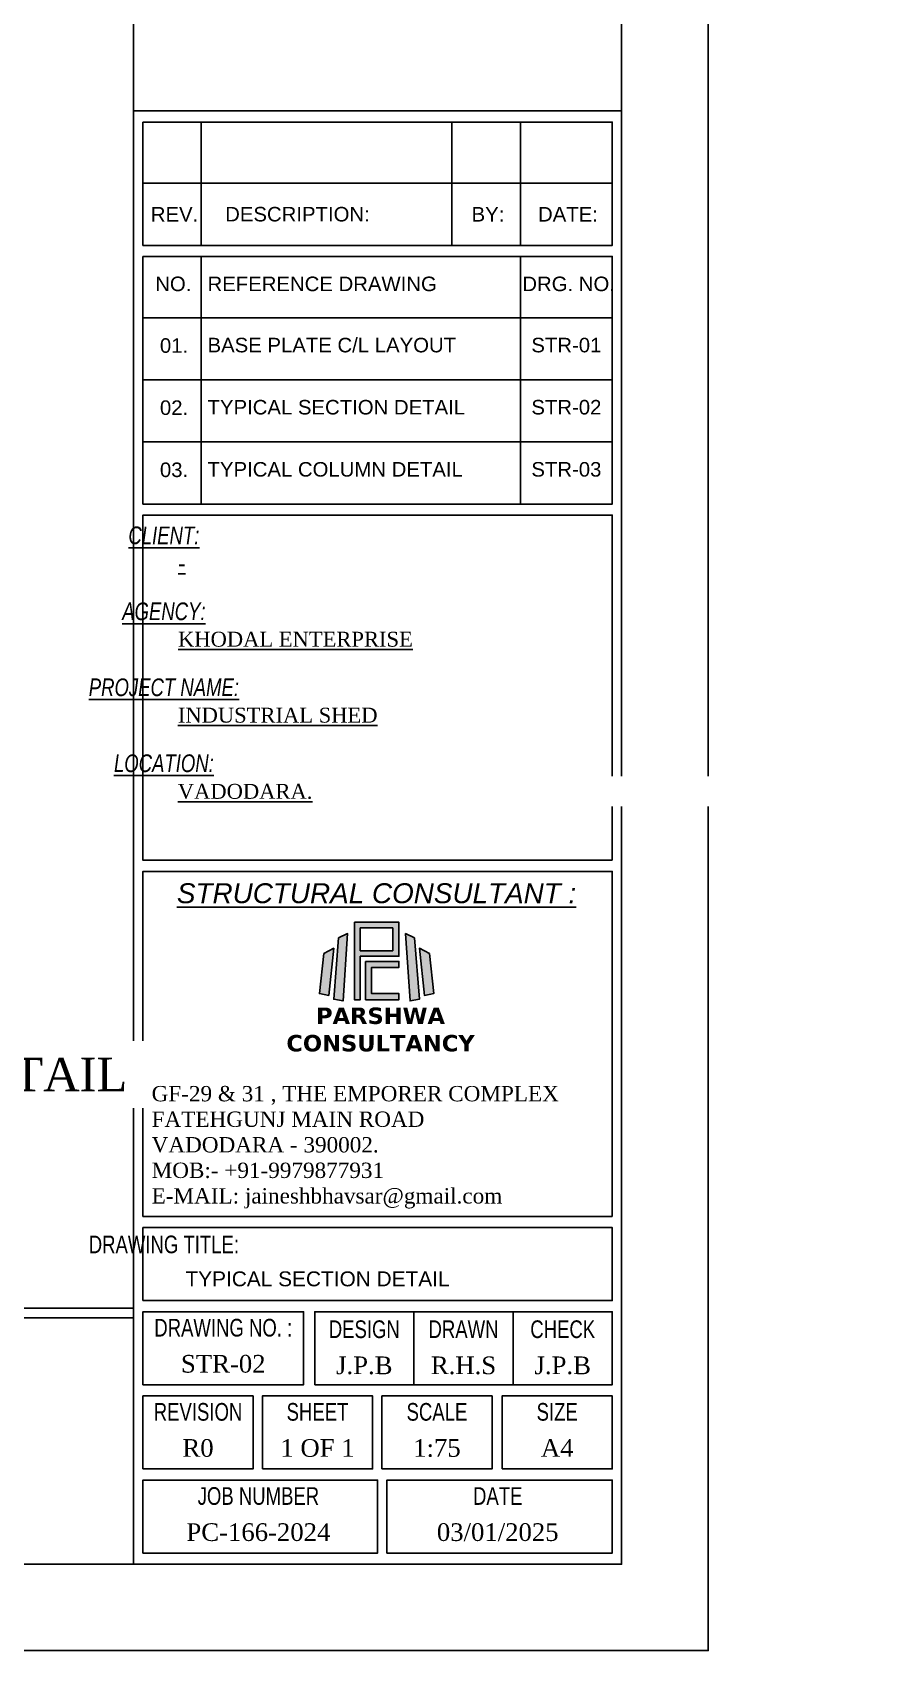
# Model space of a CAD drawing. Header units: millimetres. Extents: x 3470347 to 5996549, y -3470518 to 17149644.
# Drawn here: x 4813114 to 4820664, y 6885257 to 6899787 of the extents above; entities that cross this region are included whole.
import ezdxf

# ---------------------------------------------------------------- set-up
doc = ezdxf.new("R2010")
doc.units = ezdxf.units.MM
doc.header["$MEASUREMENT"] = 0
doc.layers.get('0').update_dxf_attribs({"linetype": 'CONTINUOUS', "lineweight": 25})
doc.layers.add('rRCC 1', color=3, linetype='CONTINUOUS', lineweight=25)
doc.layers.add('SHEET', color=7, linetype='CONTINUOUS', lineweight=15)
doc.layers.add('STR TEX', color=4, linetype='CONTINUOUS')
doc.styles.add('JAINIL', font='times.ttf')
doc.styles.get("Standard").update_dxf_attribs({"font": ''})
doc.styles.add('TEXT3', font='geniso.shx')
doc.styles.add('TEXT3 0.75NA', font='geniso.shx', dxfattribs={"width": 0.75})
doc.styles.get('Standard').set_extended_font_data('AR CENA')

# ---------------------------------------------------------------- blocks, each defined once
blk = doc.blocks.new('Q')
at = {"linetype": 'Continuous', "ltscale": 0.5}
h = blk.add_hatch(color=10, dxfattribs=at)
h.dxf.hatch_style = 1
h.paths.add_polyline_path([(7.87, 17.31), (7.27, 9.83), (8.41, 9.62), (8.96, 17.82)])
h.paths.add_polyline_path([(17.1, 17.31), (17.7, 9.83), (16.56, 9.62), (16.01, 17.82)])
h = blk.add_hatch(color=152, dxfattribs=at)
h.dxf.hatch_style = 1
h.paths.add_polyline_path([(9.79, 19.18), (9.79, 9.76), (10.5, 9.76), (10.5, 15.05), (15.19, 15.05), (15.19, 19.18)])
h.paths.add_polyline_path([(10.5, 18.5), (10.5, 15.72), (14.45, 15.72), (14.45, 18.5)], flags=16)
h = blk.add_hatch(color=152, dxfattribs=at)
h.dxf.hatch_style = 1
h.paths.add_polyline_path([(6.07, 15.37), (5.53, 10.52), (6.67, 10.29), (7.27, 16.02)])
h.paths.add_polyline_path([(18.9, 15.37), (19.44, 10.52), (18.3, 10.29), (17.7, 16.02)])
h = blk.add_hatch(color=152, dxfattribs=at)
h.dxf.hatch_style = 1
h.paths.add_polyline_path([(11.15, 14.43), (11.15, 9.76), (15.19, 9.76), (15.19, 10.52), (11.87, 10.52), (11.87, 13.69), (15.19, 13.69), (15.19, 14.43)])
at = {"color": 10, "linetype": 'Continuous'}
for points in [[(7.87, 17.31), (7.27, 9.83), (8.41, 9.62), (8.96, 17.82), (7.87, 17.31)], [(17.1, 17.31), (17.7, 9.83), (16.56, 9.62), (16.01, 17.82), (17.1, 17.31)]]:
    blk.add_lwpolyline(points, dxfattribs=at)
at = {"color": 152, "linetype": 'Continuous'}
for points in [[(9.79, 19.18), (9.79, 9.76), (10.5, 9.76), (10.5, 15.05), (15.19, 15.05), (15.19, 19.18), (9.79, 19.18)], [(10.5, 18.5), (10.5, 15.72), (14.45, 15.72), (14.45, 18.5), (10.5, 18.5)], [(6.07, 15.37), (5.53, 10.52), (6.67, 10.29), (7.27, 16.02), (6.07, 15.37)], [(18.9, 15.37), (19.44, 10.52), (18.3, 10.29), (17.7, 16.02), (18.9, 15.37)], [(11.15, 14.43), (11.15, 9.76), (15.19, 9.76), (15.19, 10.52), (11.87, 10.52), (11.87, 13.69), (15.19, 13.69), (15.19, 14.43), (11.15, 14.43)]]:
    blk.add_lwpolyline(points, dxfattribs=at)
at = {"linetype": 'Continuous', "insert": (1.32, 8.82), "char_height": 2, "attachment_point": 1}
blk.add_mtext_dynamic_manual_height_columns('\\pxqc;{\\fVerdana|b1|i0|c0|p34;\\C152;PARSHWA\\PCONSULTANCY }', width=23.282, gutter_width=1, heights=[6.3], dxfattribs=at)

msp = doc.modelspace()

# ---------------------------------------------------------------- linework, layer by layer
at = {"lineweight": 25}
for p, q in [((4814106.34, 6898432.33, 0), (4818318.77, 6898432.33, 0)), ((4814629.91, 6897774.95, 0), (4814629.91, 6895552.06, 0)), ((4817493.68, 6897774.95, 0), (4817493.68, 6895552.06, 0)), ((4814106.34, 6897225.45, 0), (4818318.77, 6897225.45, 0)), ((4814106.34, 6896667.65, 0), (4818318.77, 6896667.65, 0)), ((4814106.34, 6896109.86, 0), (4818318.77, 6896109.86, 0)), ((4779152.61, 6888331.97, 0), (4814023.3, 6888331.97, 0)), ((4816538.17, 6888300.17, 0), (4816538.17, 6887644.11, 0)), ((4817428.47, 6888300.17, 0), (4817428.47, 6887644.11, 0)), ((4779152.61, 6888246, 0), (4814023.3, 6888246, 0))]:
    msp.add_line(p, q, dxfattribs=at)
at = {"lineweight": 25, "elevation": 0}
for points in [[(4814106.34, 6897774.95), (4818318.77, 6897774.95), (4818318.77, 6895552.06), (4814106.34, 6895552.06)], [(4818318.77, 6892353.74), (4814106.34, 6892353.74), (4814106.34, 6895452.48), (4818318.77, 6895452.48)], [(4818318.77, 6889155.42), (4814106.34, 6889155.42), (4814106.34, 6892254.15), (4818318.77, 6892254.15)], [(4814106.34, 6888399.76), (4818318.77, 6888399.76), (4818318.77, 6889055.83), (4814106.34, 6889055.83)], [(4814106.34, 6887644.11), (4815548.28, 6887644.11), (4815548.28, 6888300.17), (4814106.34, 6888300.17)], [(4815647.87, 6887644.11), (4818318.77, 6887644.11), (4818318.77, 6888300.17), (4815647.87, 6888300.17)], [(4814106.34, 6886888.45), (4815095.38, 6886888.45), (4815095.38, 6887544.52), (4814106.34, 6887544.52)], [(4815178.43, 6886888.45), (4816167.46, 6886888.45), (4816167.46, 6887544.52), (4815178.43, 6887544.52)], [(4816250.51, 6886888.45), (4817239.54, 6886888.45), (4817239.54, 6887544.52), (4816250.51, 6887544.52)], [(4817329.74, 6886888.45), (4818318.77, 6886888.45), (4818318.77, 6887544.52), (4817329.74, 6887544.52)], [(4814106.34, 6886132.79), (4816212.56, 6886132.79), (4816212.56, 6886788.86), (4814106.34, 6886788.86)], [(4816295.61, 6886132.79), (4818318.77, 6886132.79), (4818318.77, 6886788.86), (4816295.61, 6886788.86)]]:
    msp.add_lwpolyline(points, close=True, dxfattribs=at)

# ---------------------------------------------------------------- block references
at = {"lineweight": 25, "xscale": 73.84388733858918, "yscale": 73.84388733858918, "zscale": 73.84388733858918}
msp.add_blockref('Q', (4815281.32, 6890380.33, 0), dxfattribs=at)

# ---------------------------------------------------------------- texts
at = {"lineweight": 25, "insert": (4766518.2, 6899246.79, 0), "char_height": 234.2503, "width": 64011.7273, "attachment_point": 1, "style": 'TEXT3', "bg_fill": 2}
msp.add_mtext('{\\ftimes new roman|b0|i0|c0|p0;\\LVADODARA.}', dxfattribs=at)
at = {"lineweight": 25, "attachment_point": 2}
for s, insert, char_height, style in [('\\pxql;{\\farial|b0|i1|c0|p0;\\L\\C1;CLIENT:}', (4814294.59, 6895350.49, 0), 158.6948, 'TEXT3 0.75NA'), ('\\pxql;{\\farial|b0|i1|c0|p0;\\L\\C1;AGENCY:}', (4814294.59, 6894668.44, 0), 158.6948, 'TEXT3 0.75NA'), ('\\pxql;{\\farial|b0|i1|c0|p0;\\L\\C1;PROJECT NAME:}', (4814294.59, 6893986.39, 0), 158.6948, 'TEXT3 0.75NA'), ('\\pxql;{\\farial|b0|i1|c0|p0;\\L\\C1;LOCATION:}', (4814294.59, 6893304.34, 0), 158.6948, 'TEXT3 0.75NA'), ('\\pxqc;{\\farial|b0|i1|c0|p0;\\L\\W1;\\C1;STRUCTURAL CONSULTANT : }', (4816203.28, 6892147.51, 0), 178.972, 'TEXT3 0.75NA'), ('\\pxql;{\\farial|b0|i0|c0|p0;\\C1;DRAWING TITLE:}', (4814294.59, 6888984.03, 0), 158.6948, 'TEXT3 0.75NA'), ('\\pxqc;{\\farial|b0|i0|c0|p0;\\C1;DRAWING NO. :}', (4814827.31, 6888236.44, 0), 158.6948, 'TEXT3 0.75NA'), ('\\pxqc;{\\farial|b0|i0|c0|p0;\\C1;DESIGN}', (4816093.02, 6888222.68, 0), 158.6948, 'TEXT3 0.75NA'), ('\\pxqc;{\\farial|b0|i0|c0|p0;\\C1;DRAWN}', (4816983.32, 6888222.68, 0), 158.6948, 'TEXT3 0.75NA'), ('\\pxqc;{\\farial|b0|i0|c0|p0;\\C1;CHECK}', (4817873.62, 6888222.68, 0), 158.6948, 'TEXT3 0.75NA'), ('\\pxqc;{\\C22;STR-02}', (4814827.31, 6887912.23, 0), 158.6948, 'JAINIL'), ('\\pxqc;{\\C22;J.P.B}', (4816093.02, 6887898.47, 0), 158.6948, 'JAINIL'), ('\\pxqc;{\\C22;R.H.S}', (4816983.32, 6887898.47, 0), 158.6948, 'JAINIL'), ('\\pxqc;{\\C22;J.P.B}', (4817873.62, 6887898.47, 0), 158.6948, 'JAINIL'), ('\\pxqc;{\\farial|b0|i0|c0|p0;\\C1;REVISION}', (4814600.86, 6887480.79, 0), 158.6948, 'TEXT3 0.75NA'), ('\\pxqc;{\\farial|b0|i0|c0|p0;\\C1;SHEET}', (4815672.94, 6887480.79, 0), 158.6948, 'TEXT3 0.75NA'), ('\\pxqc;{\\farial|b0|i0|c0|p0;\\C1;SCALE}', (4816745.03, 6887480.79, 0), 158.6948, 'TEXT3 0.75NA'), ('\\pxqc;{\\farial|b0|i0|c0|p0;\\C1;SIZE}', (4817824.26, 6887480.79, 0), 158.6948, 'TEXT3 0.75NA'), ('\\pxqc;{\\C22;R0}', (4814600.86, 6887156.58, 0), 158.6948, 'JAINIL'), ('\\pxqc;{\\C22;1 OF 1}', (4815672.94, 6887156.58, 0), 158.6948, 'JAINIL'), ('\\pxqc;{\\C22;1:75}', (4816745.03, 6887156.58, 0), 158.6948, 'JAINIL'), ('\\pxqc;{\\C22;A4}', (4817824.26, 6887156.58, 0), 158.6948, 'JAINIL'), ('\\pxqc;{\\farial|b0|i0|c0|p0;\\C1;JOB NUMBER}', (4815142.63, 6886725.13, 0), 158.6948, 'TEXT3 0.75NA'), ('\\pxqc;{\\farial|b0|i0|c0|p0;\\C1;DATE}', (4817290.37, 6886725.13, 0), 158.6948, 'TEXT3 0.75NA'), ('\\pxqc;{\\C22;PC-166-2024}', (4815142.63, 6886400.92, 0), 158.6948, 'JAINIL'), ('\\pxqc;{\\C22;03/01/2025}', (4817290.37, 6886400.92, 0), 158.6948, 'JAINIL')]:
    msp.add_mtext(s, dxfattribs=dict(at, insert=insert, char_height=char_height, style=style))
at = {"lineweight": 25, "attachment_point": 1, "style": 'TEXT3'}
for s, insert, char_height, width in [('{\\ftimes new roman|b0|i0|c0|p0;\\L-}', (4814421.25, 6895087.71, 0), 133.93, 36597.9838), ('{\\ftimes new roman|b0|i0|c0|p0;\\LKHODAL ENTERPRISE}', (4814421.25, 6894405.65, 0), 133.93, 36597.9838), ('{\\ftimes new roman|b0|i0|c0|p0;\\LINDUSTRIAL SHED}', (4814419.43, 6893723.52, 0), 133.93, 36597.9838), ('{\\ftimes new roman|b0|i0|c0|p0;GF-29 & 31 , THE EMPORER COMPLEX\\PFATEHGUNJ MAIN ROAD\\PVADODARA - 390002.\\PMOB:- +91-9979877931\\PE-MAIL: jaineshbhavsar@gmail.com}', (4814184.48, 6890327.11, 0), 137.5988, 37600.5361), ('\\pxql;{\\farial|b0|i0|c0|p0;\\C22;TYPICAL SECTION DETAIL}', (4814488.01, 6888662.55, 0), 133.93, 2523.6623)]:
    msp.add_mtext(s, dxfattribs=dict(at, insert=insert, char_height=char_height, width=width))
at = {"layer": 'STR TEX', "color": 6, "lineweight": 25, "char_height": 130.5996, "attachment_point": 4, "style": 'JAINIL'}
for s, insert in [('\\pxql;{\\farial|b0|i0|c0|p0;\\C31;REV.}', (4814177.3, 6898154.02, 0)), ('\\pxql;{\\farial|b0|i0|c0|p0;\\C31;DESCRIPTION:}', (4814844.54, 6898154.02, 0)), ('\\pxql;{\\farial|b0|i0|c0|p0;\\C31;BY:}', (4817055.89, 6898154.02, 0)), ('\\pxql;{\\farial|b0|i0|c0|p0;\\C31;DATE:}', (4817651.98, 6898154.02, 0)), ('\\pxql;{\\farial|b0|i0|c0|p0;\\C31;NO.}', (4814216.86, 6897528.1, 0)), ('\\pxql;{\\farial|b0|i0|c0|p0;\\C31;REFERENCE DRAWING}', (4814686.3, 6897528.1, 0)), ('\\pxql;{\\farial|b0|i0|c0|p0;\\C31;DRG. NO.}', (4817511.16, 6897528.1, 0)), ('\\pxql;{\\farial|b0|i0|c0|p0;\\C22;01.}', (4814258.89, 6896974.45, 0)), ('\\pxql;{\\farial|b0|i0|c0|p0;\\C22;BASE PLATE C/L LAYOUT}', (4814686.3, 6896978.6, 0)), ('\\pxql;{\\farial|b0|i0|c0|p0;\\C22;STR-01}', (4817592.2, 6896978.6, 0)), ('\\pxql;{\\farial|b0|i0|c0|p0;\\C22;02.}', (4814258.89, 6896416.66, 0)), ('\\pxql;{\\farial|b0|i0|c0|p0;\\C22;TYPICAL SECTION DETAIL}', (4814686.3, 6896420.8, 0)), ('\\pxql;{\\farial|b0|i0|c0|p0;\\C22;STR-02}', (4817592.2, 6896420.8, 0)), ('\\pxql;{\\farial|b0|i0|c0|p0;\\C22;03.}', (4814258.89, 6895858.86, 0)), ('\\pxql;{\\farial|b0|i0|c0|p0;\\C22;TYPICAL COLUMN DETAIL}', (4814686.3, 6895863.01, 0)), ('\\pxql;{\\farial|b0|i0|c0|p0;\\C22;STR-03}', (4817592.2, 6895863.01, 0))]:
    msp.add_mtext(s, dxfattribs=dict(at, insert=insert))

# ---------------------------------------------------------------- next in the draw order: linework, layer by layer
at = {"lineweight": 25}
for p, q in [((4814629.91, 6898981.84, 0), (4814629.91, 6897874.54, 0)), ((4816878.66, 6898981.84, 0), (4816878.66, 6897874.54, 0)), ((4817493.68, 6898981.84, 0), (4817493.68, 6897874.54, 0))]:
    msp.add_line(p, q, dxfattribs=at)
at = {"color": 192, "lineweight": 25, "elevation": 0}
msp.add_lwpolyline([(4778375.4, 6885257.45), (4819179.03, 6885257.45), (4819179.03, 6914108.53), (4778375.4, 6914108.53)], close=True, dxfattribs=at)
at = {"lineweight": 25, "elevation": 0}
for points in [[(4818401.82, 6899081.43), (4814023.3, 6899081.43), (4814023.3, 6913332.78), (4818401.82, 6913332.78)], [(4814023.3, 6899081.43), (4818401.82, 6899081.43), (4818401.82, 6886033.2), (4814023.3, 6886033.2)], [(4814106.34, 6898981.84), (4818318.77, 6898981.84), (4818318.77, 6897874.54), (4814106.34, 6897874.54)]]:
    msp.add_lwpolyline(points, close=True, dxfattribs=at)
at = {"layer": 'SHEET', "color": 220, "lineweight": 25, "elevation": 0}
msp.add_lwpolyline([(4779152.61, 6886033.2), (4818401.82, 6886033.2), (4818401.82, 6913332.78), (4779152.61, 6913332.78)], close=True, dxfattribs=at)

# ---------------------------------------------------------------- next in the draw order: texts
at = {"lineweight": 25, "insert": (4814419.24, 6893039.54, 0), "char_height": 133.93, "width": 36597.9838, "attachment_point": 1, "style": 'TEXT3', "bg_fill": 2}
msp.add_mtext('{\\ftimes new roman|b0|i0|c0|p0;\\LVADODARA.}', dxfattribs=at)
at = {"layer": 'rRCC 1', "color": 7, "insert": (4810216.32, 6890428.2), "char_height": 300, "attachment_point": 4, "line_spacing_factor": 0.709091, "style": 'JAINIL', "bg_fill": 2}
msp.add_mtext('\\A1;Z PULINE DETAIL', dxfattribs=at)

doc.saveas('drawing.dxf')
